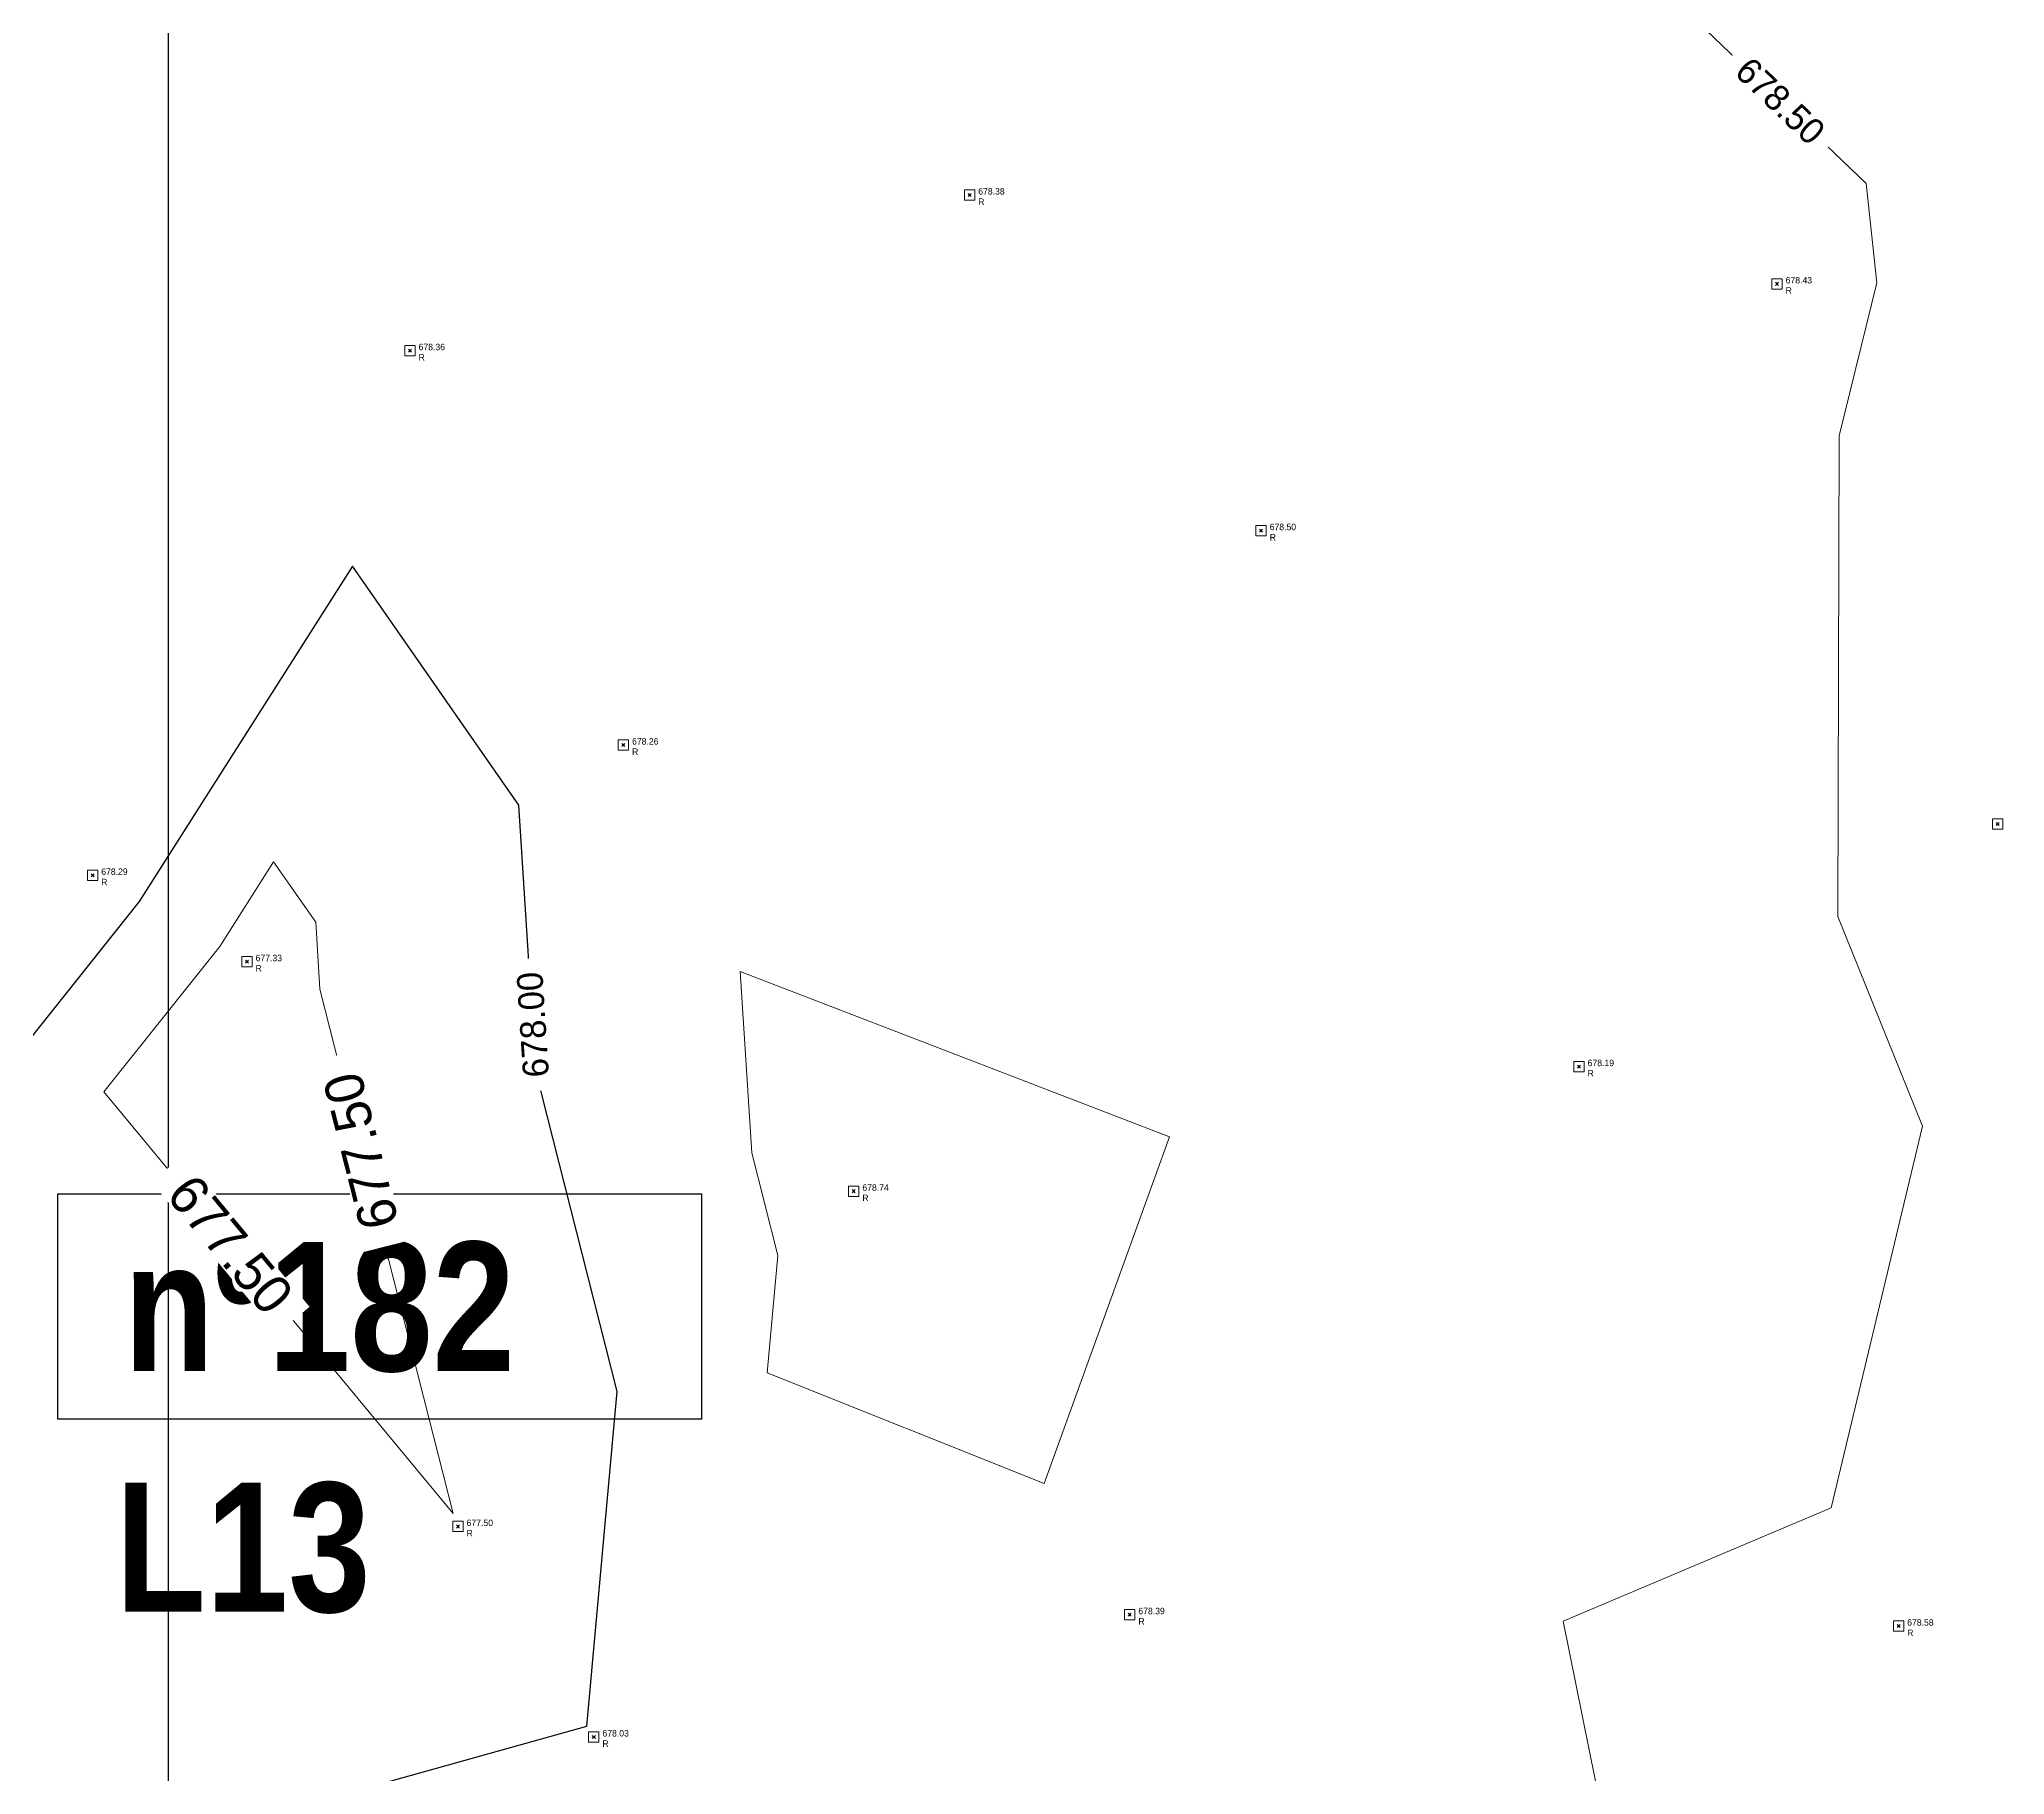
# Model space of a CAD drawing. Extents: x 350769 to 354978, y 6304672 to 6307963.
# Drawn here: x 352397.5 to 352435.53, y 6305751.98 to 6305785.58 of the extents above; entities that cross this region are included whole.
import ezdxf

# ---------------------------------------------------------------- set-up
doc = ezdxf.new("R2010")
doc.units = 0
doc.header["$PDMODE"] = 35
doc.header["$PDSIZE"] = 0.03
for name, pattern in [('4.0 - LO RECABARREN - DESNIVEL NUEVO$0$HIDDEN', [0.375, 0.25, -0.125]), ('CONTINUOS', [0]), ('DASHDOT', [1, 0.5, -0.25, 0, -0.25]), ('DASHED', [19.05, 12.7, -6.35])]:
    doc.linetypes.add(name, pattern=pattern)
doc.layers.get('0').update_dxf_attribs({"linetype": 'CONTINUOUS'})
for name, color, linetype in [('03_S2_Pav ext_Borde vereda', 7, 'CONTINUOUS'), ('1-coordenadas', 8, 'CONTINUOUS'), ('C-TINN', 5, 'CONTINUOUS'), ('C-TOPO-MAJR', 9, 'CONTINUOUS'), ('C-TOPO-MINR', 8, 'CONTINUOUS'), ('V-NODE-TEXT DIC 2012', 31, 'CONTINUOUS')]:
    doc.layers.add(name, color=color, linetype=linetype)
doc.layers.add('0_ASD_LINEA OFICIAL', color=253, linetype='DASHDOT', lineweight=20)
doc.layers.add('0_ASD_TOPOGRAFIA_ELEMENTOS', color=9, linetype='CONTINUOS', lineweight=5, true_color=0xbdbdbd)
doc.styles.add('NEW TURNER_TITULOS', font='techb___.ttf')

# ---------------------------------------------------------------- blocks, each defined once
blk = doc.blocks.new('COORDENADAS')
at = {"layer": '1-coordenadas'}
blk.add_line((220, -900.625), (220, -0.625), dxfattribs=at)
blk = doc.blocks.new('A$C27410629')
at = {"true_color": 0x136734, "transparency": 33554559}
h = blk.add_hatch(dxfattribs=at)
h.set_pattern_fill('ANSI31', color=116, scale=0.5)
h.set_pattern_definition([(45, (-8759.5625, -519.1036), (-1.12253202, 1.12253202), [])])
h.paths.add_polyline_path([(137.507, 1252.464, 0.117627), (109.815, 1254.194, 0.066925), (94.445, 1249.334, 0.315349), (64.302, 1196.27, 0.022683), (65.729, 1185.31), (112.36, 1218.953), (153.478, 1161.962), (172.105, 1139.481), (187.958, 1141.808), (193.565, 1120.466), (224.198, 1050.129), (250.62, 989.479), (268.153, 972.735, 0.000007), (291.49, 983.299), (238.195, 1105.634), (205.293, 1181.112), (177.053, 1197.652)])
blk.add_lwpolyline([(193.895, 1001.512), (206.353, 1001.512), (206.353, 997.151), (193.895, 997.151)], close=True)
at = {"layer": '0_ASD_LINEA OFICIAL', "ltscale": 8, "const_width": 0.5}
blk.add_lwpolyline([(250.62, 989.479), (268.153, 972.735, 0.000007), (291.49, 983.299), (291.49, 983.299), (238.195, 1105.634), (205.293, 1181.112), (177.053, 1197.652), (137.615, 1252.315)], format="xyb", dxfattribs=at)
at = {"char_height": 2.5, "attachment_point": 1, "style": 'NEW TURNER_TITULOS'}
for s, heights, insert in [('nº182', [-2.548], (195.174, 1000.581)), ('L13', [-2.533], (195.015, 995.922))]:
    blk.add_mtext_dynamic_manual_height_columns(s, width=20.98523, gutter_width=12.5, heights=heights, dxfattribs=dict(at, insert=insert))
blk = doc.blocks.new('TOPOGRAFIA')
at = {"layer": 'C-TINN', "color": 9, "linetype": 'Continuous', "lineweight": 0, "true_color": 0xbdbdbd}
for points, elevation in [([(390415.404, 6302782.462), (390415.404, 6302782.662), (390415.604, 6302782.662), (390415.604, 6302782.462), (390415.404, 6302782.462)], 678.384), ([(390431.028, 6302780.742), (390431.028, 6302780.942), (390431.228, 6302780.942), (390431.228, 6302780.742), (390431.028, 6302780.742)], 678.426), ([(390404.574, 6302779.449), (390404.574, 6302779.649), (390404.774, 6302779.649), (390404.774, 6302779.449), (390404.574, 6302779.449)], 678.365), ([(390421.044, 6302775.965), (390421.044, 6302776.165), (390421.244, 6302776.165), (390421.244, 6302775.965), (390421.044, 6302775.965)], 678.495), ([(390408.705, 6302771.815), (390408.705, 6302772.015), (390408.905, 6302772.015), (390408.905, 6302771.815), (390408.705, 6302771.815)], 678.257), ([(390435.296, 6302770.285), (390435.296, 6302770.485), (390435.496, 6302770.485), (390435.496, 6302770.285), (390435.296, 6302770.285)], 678.689), ([(390398.433, 6302769.292), (390398.433, 6302769.492), (390398.633, 6302769.492), (390398.633, 6302769.292), (390398.433, 6302769.292)], 678.289), ([(390401.42, 6302767.621), (390401.42, 6302767.821), (390401.62, 6302767.821), (390401.62, 6302767.621), (390401.42, 6302767.621)], 677.331), ([(390427.196, 6302765.59), (390427.196, 6302765.79), (390427.396, 6302765.79), (390427.396, 6302765.59), (390427.196, 6302765.59)], 678.194), ([(390413.161, 6302763.177), (390413.161, 6302763.377), (390413.361, 6302763.377), (390413.361, 6302763.177), (390413.161, 6302763.177)], 678.736), ([(390405.503, 6302756.687), (390405.503, 6302756.887), (390405.703, 6302756.887), (390405.703, 6302756.687), (390405.503, 6302756.687)], 677.504), ([(390418.502, 6302754.98), (390418.502, 6302755.18), (390418.702, 6302755.18), (390418.702, 6302754.98), (390418.502, 6302754.98)], 678.394), ([(390433.38, 6302754.759), (390433.38, 6302754.959), (390433.58, 6302754.959), (390433.58, 6302754.759), (390433.38, 6302754.759)], 678.582), ([(390408.132, 6302752.613), (390408.132, 6302752.813), (390408.332, 6302752.813), (390408.332, 6302752.613), (390408.132, 6302752.613)], 678.027)]:
    blk.add_lwpolyline(points, dxfattribs=dict(at, elevation=elevation))
for p in [(390415.504, 6302782.562, 678.384), (390431.128, 6302780.842, 678.426), (390404.674, 6302779.549, 678.365), (390421.144, 6302776.065, 678.495), (390408.805, 6302771.915, 678.257), (390435.396, 6302770.385, 678.689), (390398.533, 6302769.392, 678.289), (390401.52, 6302767.721, 677.331), (390427.296, 6302765.69, 678.194), (390413.261, 6302763.277, 678.736), (390405.603, 6302756.787, 677.504), (390418.602, 6302755.08, 678.394), (390433.48, 6302754.859, 678.582), (390408.232, 6302752.713, 678.027)]:
    blk.add_point(p, dxfattribs=at)
at = {"layer": 'C-TOPO-MAJR', "color": 9, "linetype": 'Continuous', "lineweight": 0, "true_color": 0xbdbdbd, "elevation": 677.5}
blk.add_lwpolyline([(390400.993, 6302768.016), (390398.751, 6302765.199), (390405.509, 6302757.04), (390402.932, 6302767.186), (390402.85, 6302768.486), (390402.035, 6302769.654), (390400.993, 6302768.016)], dxfattribs=at)
at = {"layer": 'C-TOPO-MINR', "color": 9, "linetype": 'Continuous', "lineweight": -3, "true_color": 0xbdbdbd, "elevation": 678}
blk.add_lwpolyline([(390391.97, 6302737.14), (390398.031, 6302740.444), (390396.105, 6302749.276), (390400.111, 6302750.688), (390408.096, 6302752.923), (390408.686, 6302759.4), (390407.111, 6302765.605), (390406.783, 6302770.751), (390403.561, 6302775.374), (390399.434, 6302768.888), (390390.56, 6302757.736)], dxfattribs=at)
at = {"layer": 'C-TOPO-MINR', "color": 9, "linetype": 'Continuous', "lineweight": 0, "true_color": 0xbdbdbd, "elevation": 678.5}
for points in [[(390426.653, 6302788.735), (390432.851, 6302782.787), (390433.061, 6302780.861), (390432.329, 6302777.9), (390432.303, 6302768.592), (390433.94, 6302764.538), (390432.173, 6302757.148), (390426.991, 6302754.955), (390427.738, 6302751.25), (390432.903, 6302746.975), (390431.355, 6302742.595), (390427.873, 6302740.105), (390426.506, 6302731.723), (390429.379, 6302732.56), (390432.465, 6302733.229), (390441.827, 6302738.069), (390443.228, 6302738.538), (390443.452, 6302739.059), (390443.554, 6302739.646), (390447.809, 6302745.64), (390449.394, 6302750.514), (390451.668, 6302755.478)], [(390411.794, 6302762.034), (390411.587, 6302759.761), (390416.947, 6302757.621), (390419.372, 6302764.328), (390411.066, 6302767.533), (390411.289, 6302764.023), (390411.794, 6302762.034)]]:
    blk.add_lwpolyline(points, dxfattribs=at)
at = {"layer": 'V-NODE-TEXT DIC 2012', "color": 9, "lineweight": 0, "true_color": 0xbdbdbd}
for p in [(390415.504, 6302782.562), (390431.128, 6302780.842), (390404.674, 6302779.549), (390421.144, 6302776.065), (390408.805, 6302771.915), (390435.396, 6302770.385), (390398.533, 6302769.392), (390401.52, 6302767.721), (390427.296, 6302765.69), (390413.261, 6302763.277), (390405.603, 6302756.787), (390418.602, 6302755.08), (390433.48, 6302754.859), (390408.232, 6302752.713)]:
    blk.add_point(p, dxfattribs=at)
for s, p in [('678.38', (390415.671, 6302782.57)), ('R', (390415.671, 6302782.37)), ('678.43', (390431.295, 6302780.85)), ('R', (390431.295, 6302780.65)), ('678.36', (390404.841, 6302779.557)), ('R', (390404.841, 6302779.357)), ('678.50', (390421.311, 6302776.073)), ('R', (390421.311, 6302775.873)), ('678.26', (390408.972, 6302771.923)), ('R', (390408.972, 6302771.723)), ('678.29', (390398.7, 6302769.4)), ('R', (390398.7, 6302769.2)), ('677.33', (390401.687, 6302767.729)), ('R', (390401.687, 6302767.529)), ('678.19', (390427.463, 6302765.698)), ('R', (390427.463, 6302765.498)), ('678.74', (390413.428, 6302763.285)), ('R', (390413.428, 6302763.085)), ('677.50', (390405.77, 6302756.795)), ('R', (390405.77, 6302756.595)), ('678.39', (390418.769, 6302755.088)), ('R', (390418.769, 6302754.888)), ('678.58', (390433.647, 6302754.867)), ('R', (390433.647, 6302754.667)), ('678.03', (390408.399, 6302752.721)), ('R', (390408.399, 6302752.521))]:
    blk.add_text(s, height=0.125, dxfattribs=at).set_placement(p)
at = {"layer": 'C-TOPO-MAJR', "color": 9, "linetype": 'Continuous', "lineweight": 0, "true_color": 0xbdbdbd, "insert": (390401.197, 6302762.245, 677.5), "char_height": 0.75, "width": 3.75143, "attachment_point": 5, "rotation": 309.6329, "bg_fill": 3, "box_fill_scale": 1.042333, "bg_fill_color": 9, "bg_fill_true_color": 13158600, "bg_fill_transparency": 0}
blk.add_mtext('677.50', dxfattribs=at)
at = {"layer": 'C-TOPO-MINR', "color": 9, "linetype": 'Continuous', "lineweight": 0, "true_color": 0xbdbdbd, "char_height": 0.5, "width": 2.50095, "attachment_point": 5, "bg_fill": 3, "box_fill_scale": 1.0635, "bg_fill_color": 9, "bg_fill_true_color": 13158600, "bg_fill_transparency": 0}
for s, insert, rotation in [('678.50', (390431.191, 6302784.38, 678.5), 316.1743), ('678.00', (390407.054, 6302766.501, 678), 93.6405)]:
    blk.add_mtext(s, dxfattribs=dict(at, insert=insert, rotation=rotation))
at = {"layer": '1-coordenadas', "color": 9, "linetype": '4.0 - LO RECABARREN - DESNIVEL NUEVO$0$HIDDEN', "lineweight": 0, "ltscale": 50, "true_color": 0xbdbdbd}
blk.add_line((390400, 6302300), (390400, 6303200), dxfattribs=at)
at = {"layer": 'C-TOPO-MAJR', "color": 9, "linetype": 'Continuous', "lineweight": 0, "true_color": 0xbdbdbd, "insert": (390403.727, 6302764.055, 677.5), "char_height": 0.75, "width": 3.75143, "attachment_point": 5, "rotation": 104.2469, "bg_fill": 3, "box_fill_scale": 1.042333, "bg_fill_color": 9, "bg_fill_true_color": 13158600, "bg_fill_transparency": 0}
blk.add_mtext('677.50', dxfattribs=at)

msp = doc.modelspace()

# ---------------------------------------------------------------- block references
at = {"color": 252, "linetype": 'DASHED'}
msp.add_blockref('COORDENADAS', (352180, 6306200.625), dxfattribs=at)
at = {"layer": '03_S2_Pav ext_Borde vereda', "linetype": 'Continuous'}
msp.add_blockref('A$C27410629', (352203.962, 6304761.714), dxfattribs=at)

# ---------------------------------------------------------------- next in the draw order: block references
at = {"layer": '0_ASD_TOPOGRAFIA_ELEMENTOS', "color": 30, "true_color": 0xf26507}
msp.add_blockref('TOPOGRAFIA', (-38000, 3000), dxfattribs=at)

doc.saveas('drawing.dxf')
